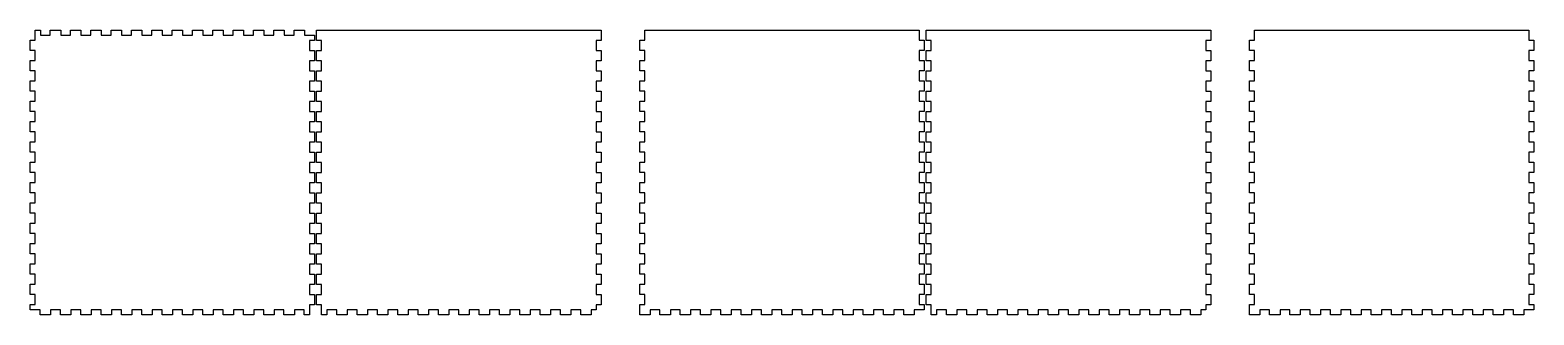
# Model space of a CAD drawing. Header units: millimetres. Extents: x 0 to 1480, y 0 to 280.
import ezdxf

# ---------------------------------------------------------------- set-up
doc = ezdxf.new("R2010")
doc.units = ezdxf.units.MM

msp = doc.modelspace()

# ---------------------------------------------------------------- linework, layer by layer
at = {"color": 0}
for points in [[(275.1, 269.89), (275.1, 260.11), (280, 260.11), (280, 249.89), (275.1, 249.89), (275.1, 240.11), (280, 240.11), (280, 229.89), (275.1, 229.89), (275.1, 220.11), (280, 220.11), (280, 209.89), (275.1, 209.89), (275.1, 200.11), (280, 200.11), (280, 189.89), (275.1, 189.89), (275.1, 180.11), (280, 180.11), (280, 169.89), (275.1, 169.89), (275.1, 160.11), (280, 160.11), (280, 149.89), (275.1, 149.89), (275.1, 140.11), (280, 140.11), (280, 129.89), (275.1, 129.89), (275.1, 120.11), (280, 120.11), (280, 109.89), (275.1, 109.89), (275.1, 100.11), (280, 100.11), (280, 89.89), (275.1, 89.89), (275.1, 80.11), (280, 80.11), (280, 69.89), (275.1, 69.89), (275.1, 60.11), (280, 60.11), (280, 49.89), (275.1, 49.89), (275.1, 40.11), (280, 40.11), (280, 29.89), (275.1, 29.89), (275.1, 20.11), (280, 20.11), (280, 9.89), (275.1, 9.89), (275.1, 0), (269.89, 0), (269.89, 4.9), (260.11, 4.9), (260.11, 0), (249.89, 0), (249.89, 4.9), (240.11, 4.9), (240.11, 0), (229.89, 0), (229.89, 4.9), (220.11, 4.9), (220.11, 0), (209.89, 0), (209.89, 4.9), (200.11, 4.9), (200.11, 0), (189.89, 0), (189.89, 4.9), (180.11, 4.9), (180.11, 0), (169.89, 0), (169.89, 4.9), (160.11, 4.9), (160.11, 0), (149.89, 0), (149.89, 4.9), (140.11, 4.9), (140.11, 0), (129.89, 0), (129.89, 4.9), (120.11, 4.9), (120.11, 0), (109.89, 0), (109.89, 4.9), (100.11, 4.9), (100.11, 0), (89.89, 0), (89.89, 4.9), (80.11, 4.9), (80.11, 0), (69.89, 0), (69.89, 4.9), (60.11, 4.9), (60.11, 0), (49.89, 0), (49.89, 4.9), (40.11, 4.9), (40.11, 0), (29.89, 0), (29.89, 4.9), (20.11, 4.9), (20.11, 0), (9.89, 0), (9.89, 4.9), (0, 4.9), (0, 10.11), (4.9, 10.11), (4.9, 19.89), (0, 19.89), (0, 30.11), (4.9, 30.11), (4.9, 39.89), (0, 39.89), (0, 50.11), (4.9, 50.11), (4.9, 59.89), (0, 59.89), (0, 70.11), (4.9, 70.11), (4.9, 79.89), (0, 79.89), (0, 90.11), (4.9, 90.11), (4.9, 99.89), (0, 99.89), (0, 110.11), (4.9, 110.11), (4.9, 119.89), (0, 119.89), (0, 130.11), (4.9, 130.11), (4.9, 139.89), (0, 139.89), (0, 150.11), (4.9, 150.11), (4.9, 159.89), (0, 159.89), (0, 170.11), (4.9, 170.11), (4.9, 179.89), (0, 179.89), (0, 190.11), (4.9, 190.11), (4.9, 199.89), (0, 199.89), (0, 210.11), (4.9, 210.11), (4.9, 219.89), (0, 219.89), (0, 230.11), (4.9, 230.11), (4.9, 239.89), (0, 239.89), (0, 250.11), (4.9, 250.11), (4.9, 259.89), (0, 259.89), (0, 270.11), (4.9, 270.11), (4.9, 280), (10.11, 280), (10.11, 275.1), (19.89, 275.1), (19.89, 280), (30.11, 280), (30.11, 275.1), (39.89, 275.1), (39.89, 280), (50.11, 280), (50.11, 275.1), (59.89, 275.1), (59.89, 280), (70.11, 280), (70.11, 275.1), (79.89, 275.1), (79.89, 280), (90.11, 280), (90.11, 275.1), (99.89, 275.1), (99.89, 280), (110.11, 280), (110.11, 275.1), (119.89, 275.1), (119.89, 280), (130.11, 280), (130.11, 275.1), (139.89, 275.1), (139.89, 280), (150.11, 280), (150.11, 275.1), (159.89, 275.1), (159.89, 280), (170.11, 280), (170.11, 275.1), (179.89, 275.1), (179.89, 280), (190.11, 280), (190.11, 275.1), (199.89, 275.1), (199.89, 280), (210.11, 280), (210.11, 275.1), (219.89, 275.1), (219.89, 280), (230.11, 280), (230.11, 275.1), (239.89, 275.1), (239.89, 280), (250.11, 280), (250.11, 275.1), (259.89, 275.1), (259.89, 280), (270.11, 280), (270.11, 275.1), (280, 275.1), (280, 269.89), (275.1, 269.89)], [(562, 280), (562, 269.89), (557.1, 269.89), (557.1, 260.11), (562, 260.11), (562, 249.89), (557.1, 249.89), (557.1, 240.11), (562, 240.11), (562, 229.89), (557.1, 229.89), (557.1, 220.11), (562, 220.11), (562, 209.89), (557.1, 209.89), (557.1, 200.11), (562, 200.11), (562, 189.89), (557.1, 189.89), (557.1, 180.11), (562, 180.11), (562, 169.89), (557.1, 169.89), (557.1, 160.11), (562, 160.11), (562, 149.89), (557.1, 149.89), (557.1, 140.11), (562, 140.11), (562, 129.89), (557.1, 129.89), (557.1, 120.11), (562, 120.11), (562, 109.89), (557.1, 109.89), (557.1, 100.11), (562, 100.11), (562, 89.89), (557.1, 89.89), (557.1, 80.11), (562, 80.11), (562, 69.89), (557.1, 69.89), (557.1, 60.11), (562, 60.11), (562, 49.89), (557.1, 49.89), (557.1, 40.11), (562, 40.11), (562, 29.89), (557.1, 29.89), (557.1, 20.11), (562, 20.11), (562, 9.89), (557.1, 9.89), (557.1, 4.9), (552.11, 4.9), (552.11, 0), (541.89, 0), (541.89, 4.9), (532.11, 4.9), (532.11, 0), (521.89, 0), (521.89, 4.9), (512.11, 4.9), (512.11, 0), (501.89, 0), (501.89, 4.9), (492.11, 4.9), (492.11, 0), (481.89, 0), (481.89, 4.9), (472.11, 4.9), (472.11, 0), (461.89, 0), (461.89, 4.9), (452.11, 4.9), (452.11, 0), (441.89, 0), (441.89, 4.9), (432.11, 4.9), (432.11, 0), (421.89, 0), (421.89, 4.9), (412.11, 4.9), (412.11, 0), (401.89, 0), (401.89, 4.9), (392.11, 4.9), (392.11, 0), (381.89, 0), (381.89, 4.9), (372.11, 4.9), (372.11, 0), (361.89, 0), (361.89, 4.9), (352.11, 4.9), (352.11, 0), (341.89, 0), (341.89, 4.9), (332.11, 4.9), (332.11, 0), (321.89, 0), (321.89, 4.9), (312.11, 4.9), (312.11, 0), (301.89, 0), (301.89, 4.9), (292.11, 4.9), (292.11, 0), (286.9, 0), (286.9, 9.89), (282, 9.89), (282, 20.11), (286.9, 20.11), (286.9, 29.89), (282, 29.89), (282, 40.11), (286.9, 40.11), (286.9, 49.89), (282, 49.89), (282, 60.11), (286.9, 60.11), (286.9, 69.89), (282, 69.89), (282, 80.11), (286.9, 80.11), (286.9, 89.89), (282, 89.89), (282, 100.11), (286.9, 100.11), (286.9, 109.89), (282, 109.89), (282, 120.11), (286.9, 120.11), (286.9, 129.89), (282, 129.89), (282, 140.11), (286.9, 140.11), (286.9, 149.89), (282, 149.89), (282, 160.11), (286.9, 160.11), (286.9, 169.89), (282, 169.89), (282, 180.11), (286.9, 180.11), (286.9, 189.89), (282, 189.89), (282, 200.11), (286.9, 200.11), (286.9, 209.89), (282, 209.89), (282, 220.11), (286.9, 220.11), (286.9, 229.89), (282, 229.89), (282, 240.11), (286.9, 240.11), (286.9, 249.89), (282, 249.89), (282, 260.11), (286.9, 260.11), (286.9, 269.89), (282, 269.89), (282, 280), (562, 280)], [(875.1, 280), (875.1, 270.11), (880, 270.11), (880, 259.89), (875.1, 259.89), (875.1, 250.11), (880, 250.11), (880, 239.89), (875.1, 239.89), (875.1, 230.11), (880, 230.11), (880, 219.89), (875.1, 219.89), (875.1, 210.11), (880, 210.11), (880, 199.89), (875.1, 199.89), (875.1, 190.11), (880, 190.11), (880, 179.89), (875.1, 179.89), (875.1, 170.11), (880, 170.11), (880, 159.89), (875.1, 159.89), (875.1, 150.11), (880, 150.11), (880, 139.89), (875.1, 139.89), (875.1, 130.11), (880, 130.11), (880, 119.89), (875.1, 119.89), (875.1, 110.11), (880, 110.11), (880, 99.89), (875.1, 99.89), (875.1, 90.11), (880, 90.11), (880, 79.89), (875.1, 79.89), (875.1, 70.11), (880, 70.11), (880, 59.89), (875.1, 59.89), (875.1, 50.11), (880, 50.11), (880, 39.89), (875.1, 39.89), (875.1, 30.11), (880, 30.11), (880, 19.89), (875.1, 19.89), (875.1, 10.11), (880, 10.11), (880, 4.9), (870.11, 4.9), (870.11, 0), (859.89, 0), (859.89, 4.9), (850.11, 4.9), (850.11, 0), (839.89, 0), (839.89, 4.9), (830.11, 4.9), (830.11, 0), (819.89, 0), (819.89, 4.9), (810.11, 4.9), (810.11, 0), (799.89, 0), (799.89, 4.9), (790.11, 4.9), (790.11, 0), (779.89, 0), (779.89, 4.9), (770.11, 4.9), (770.11, 0), (759.89, 0), (759.89, 4.9), (750.11, 4.9), (750.11, 0), (739.89, 0), (739.89, 4.9), (730.11, 4.9), (730.11, 0), (719.89, 0), (719.89, 4.9), (710.11, 4.9), (710.11, 0), (699.89, 0), (699.89, 4.9), (690.11, 4.9), (690.11, 0), (679.89, 0), (679.89, 4.9), (670.11, 4.9), (670.11, 0), (659.89, 0), (659.89, 4.9), (650.11, 4.9), (650.11, 0), (639.89, 0), (639.89, 4.9), (630.11, 4.9), (630.11, 0), (619.89, 0), (619.89, 4.9), (610.11, 4.9), (610.11, 0), (600, 0), (600, 10.11), (604.9, 10.11), (604.9, 19.89), (600, 19.89), (600, 30.11), (604.9, 30.11), (604.9, 39.89), (600, 39.89), (600, 50.11), (604.9, 50.11), (604.9, 59.89), (600, 59.89), (600, 70.11), (604.9, 70.11), (604.9, 79.89), (600, 79.89), (600, 90.11), (604.9, 90.11), (604.9, 99.89), (600, 99.89), (600, 110.11), (604.9, 110.11), (604.9, 119.89), (600, 119.89), (600, 130.11), (604.9, 130.11), (604.9, 139.89), (600, 139.89), (600, 150.11), (604.9, 150.11), (604.9, 159.89), (600, 159.89), (600, 170.11), (604.9, 170.11), (604.9, 179.89), (600, 179.89), (600, 190.11), (604.9, 190.11), (604.9, 199.89), (600, 199.89), (600, 210.11), (604.9, 210.11), (604.9, 219.89), (600, 219.89), (600, 230.11), (604.9, 230.11), (604.9, 239.89), (600, 239.89), (600, 250.11), (604.9, 250.11), (604.9, 259.89), (600, 259.89), (600, 270.11), (604.9, 270.11), (604.9, 280), (875.1, 280)], [(1162, 280), (1162, 269.89), (1157.1, 269.89), (1157.1, 260.11), (1162, 260.11), (1162, 249.89), (1157.1, 249.89), (1157.1, 240.11), (1162, 240.11), (1162, 229.89), (1157.1, 229.89), (1157.1, 220.11), (1162, 220.11), (1162, 209.89), (1157.1, 209.89), (1157.1, 200.11), (1162, 200.11), (1162, 189.89), (1157.1, 189.89), (1157.1, 180.11), (1162, 180.11), (1162, 169.89), (1157.1, 169.89), (1157.1, 160.11), (1162, 160.11), (1162, 149.89), (1157.1, 149.89), (1157.1, 140.11), (1162, 140.11), (1162, 129.89), (1157.1, 129.89), (1157.1, 120.11), (1162, 120.11), (1162, 109.89), (1157.1, 109.89), (1157.1, 100.11), (1162, 100.11), (1162, 89.89), (1157.1, 89.89), (1157.1, 80.11), (1162, 80.11), (1162, 69.89), (1157.1, 69.89), (1157.1, 60.11), (1162, 60.11), (1162, 49.89), (1157.1, 49.89), (1157.1, 40.11), (1162, 40.11), (1162, 29.89), (1157.1, 29.89), (1157.1, 20.11), (1162, 20.11), (1162, 9.89), (1157.1, 9.89), (1157.1, 4.9), (1152.11, 4.9), (1152.11, 0), (1141.89, 0), (1141.89, 4.9), (1132.11, 4.9), (1132.11, 0), (1121.89, 0), (1121.89, 4.9), (1112.11, 4.9), (1112.11, 0), (1101.89, 0), (1101.89, 4.9), (1092.11, 4.9), (1092.11, 0), (1081.89, 0), (1081.89, 4.9), (1072.11, 4.9), (1072.11, 0), (1061.89, 0), (1061.89, 4.9), (1052.11, 4.9), (1052.11, 0), (1041.89, 0), (1041.89, 4.9), (1032.11, 4.9), (1032.11, 0), (1021.89, 0), (1021.89, 4.9), (1012.11, 4.9), (1012.11, 0), (1001.89, 0), (1001.89, 4.9), (992.11, 4.9), (992.11, 0), (981.89, 0), (981.89, 4.9), (972.11, 4.9), (972.11, 0), (961.89, 0), (961.89, 4.9), (952.11, 4.9), (952.11, 0), (941.89, 0), (941.89, 4.9), (932.11, 4.9), (932.11, 0), (921.89, 0), (921.89, 4.9), (912.11, 4.9), (912.11, 0), (901.89, 0), (901.89, 4.9), (892.11, 4.9), (892.11, 0), (886.9, 0), (886.9, 9.89), (882, 9.89), (882, 20.11), (886.9, 20.11), (886.9, 29.89), (882, 29.89), (882, 40.11), (886.9, 40.11), (886.9, 49.89), (882, 49.89), (882, 60.11), (886.9, 60.11), (886.9, 69.89), (882, 69.89), (882, 80.11), (886.9, 80.11), (886.9, 89.89), (882, 89.89), (882, 100.11), (886.9, 100.11), (886.9, 109.89), (882, 109.89), (882, 120.11), (886.9, 120.11), (886.9, 129.89), (882, 129.89), (882, 140.11), (886.9, 140.11), (886.9, 149.89), (882, 149.89), (882, 160.11), (886.9, 160.11), (886.9, 169.89), (882, 169.89), (882, 180.11), (886.9, 180.11), (886.9, 189.89), (882, 189.89), (882, 200.11), (886.9, 200.11), (886.9, 209.89), (882, 209.89), (882, 220.11), (886.9, 220.11), (886.9, 229.89), (882, 229.89), (882, 240.11), (886.9, 240.11), (886.9, 249.89), (882, 249.89), (882, 260.11), (886.9, 260.11), (886.9, 269.89), (882, 269.89), (882, 280), (1162, 280)], [(1475.1, 280), (1475.1, 270.11), (1480, 270.11), (1480, 259.89), (1475.1, 259.89), (1475.1, 250.11), (1480, 250.11), (1480, 239.89), (1475.1, 239.89), (1475.1, 230.11), (1480, 230.11), (1480, 219.89), (1475.1, 219.89), (1475.1, 210.11), (1480, 210.11), (1480, 199.89), (1475.1, 199.89), (1475.1, 190.11), (1480, 190.11), (1480, 179.89), (1475.1, 179.89), (1475.1, 170.11), (1480, 170.11), (1480, 159.89), (1475.1, 159.89), (1475.1, 150.11), (1480, 150.11), (1480, 139.89), (1475.1, 139.89), (1475.1, 130.11), (1480, 130.11), (1480, 119.89), (1475.1, 119.89), (1475.1, 110.11), (1480, 110.11), (1480, 99.89), (1475.1, 99.89), (1475.1, 90.11), (1480, 90.11), (1480, 79.89), (1475.1, 79.89), (1475.1, 70.11), (1480, 70.11), (1480, 59.89), (1475.1, 59.89), (1475.1, 50.11), (1480, 50.11), (1480, 39.89), (1475.1, 39.89), (1475.1, 30.11), (1480, 30.11), (1480, 19.89), (1475.1, 19.89), (1475.1, 10.11), (1480, 10.11), (1480, 4.9), (1470.11, 4.9), (1470.11, 0), (1459.89, 0), (1459.89, 4.9), (1450.11, 4.9), (1450.11, 0), (1439.89, 0), (1439.89, 4.9), (1430.11, 4.9), (1430.11, 0), (1419.89, 0), (1419.89, 4.9), (1410.11, 4.9), (1410.11, 0), (1399.89, 0), (1399.89, 4.9), (1390.11, 4.9), (1390.11, 0), (1379.89, 0), (1379.89, 4.9), (1370.11, 4.9), (1370.11, 0), (1359.89, 0), (1359.89, 4.9), (1350.11, 4.9), (1350.11, 0), (1339.89, 0), (1339.89, 4.9), (1330.11, 4.9), (1330.11, 0), (1319.89, 0), (1319.89, 4.9), (1310.11, 4.9), (1310.11, 0), (1299.89, 0), (1299.89, 4.9), (1290.11, 4.9), (1290.11, 0), (1279.89, 0), (1279.89, 4.9), (1270.11, 4.9), (1270.11, 0), (1259.89, 0), (1259.89, 4.9), (1250.11, 4.9), (1250.11, 0), (1239.89, 0), (1239.89, 4.9), (1230.11, 4.9), (1230.11, 0), (1219.89, 0), (1219.89, 4.9), (1210.11, 4.9), (1210.11, 0), (1200, 0), (1200, 10.11), (1204.9, 10.11), (1204.9, 19.89), (1200, 19.89), (1200, 30.11), (1204.9, 30.11), (1204.9, 39.89), (1200, 39.89), (1200, 50.11), (1204.9, 50.11), (1204.9, 59.89), (1200, 59.89), (1200, 70.11), (1204.9, 70.11), (1204.9, 79.89), (1200, 79.89), (1200, 90.11), (1204.9, 90.11), (1204.9, 99.89), (1200, 99.89), (1200, 110.11), (1204.9, 110.11), (1204.9, 119.89), (1200, 119.89), (1200, 130.11), (1204.9, 130.11), (1204.9, 139.89), (1200, 139.89), (1200, 150.11), (1204.9, 150.11), (1204.9, 159.89), (1200, 159.89), (1200, 170.11), (1204.9, 170.11), (1204.9, 179.89), (1200, 179.89), (1200, 190.11), (1204.9, 190.11), (1204.9, 199.89), (1200, 199.89), (1200, 210.11), (1204.9, 210.11), (1204.9, 219.89), (1200, 219.89), (1200, 230.11), (1204.9, 230.11), (1204.9, 239.89), (1200, 239.89), (1200, 250.11), (1204.9, 250.11), (1204.9, 259.89), (1200, 259.89), (1200, 270.11), (1204.9, 270.11), (1204.9, 280), (1475.1, 280)]]:
    msp.add_lwpolyline(points, dxfattribs=at)

doc.saveas('drawing.dxf')
